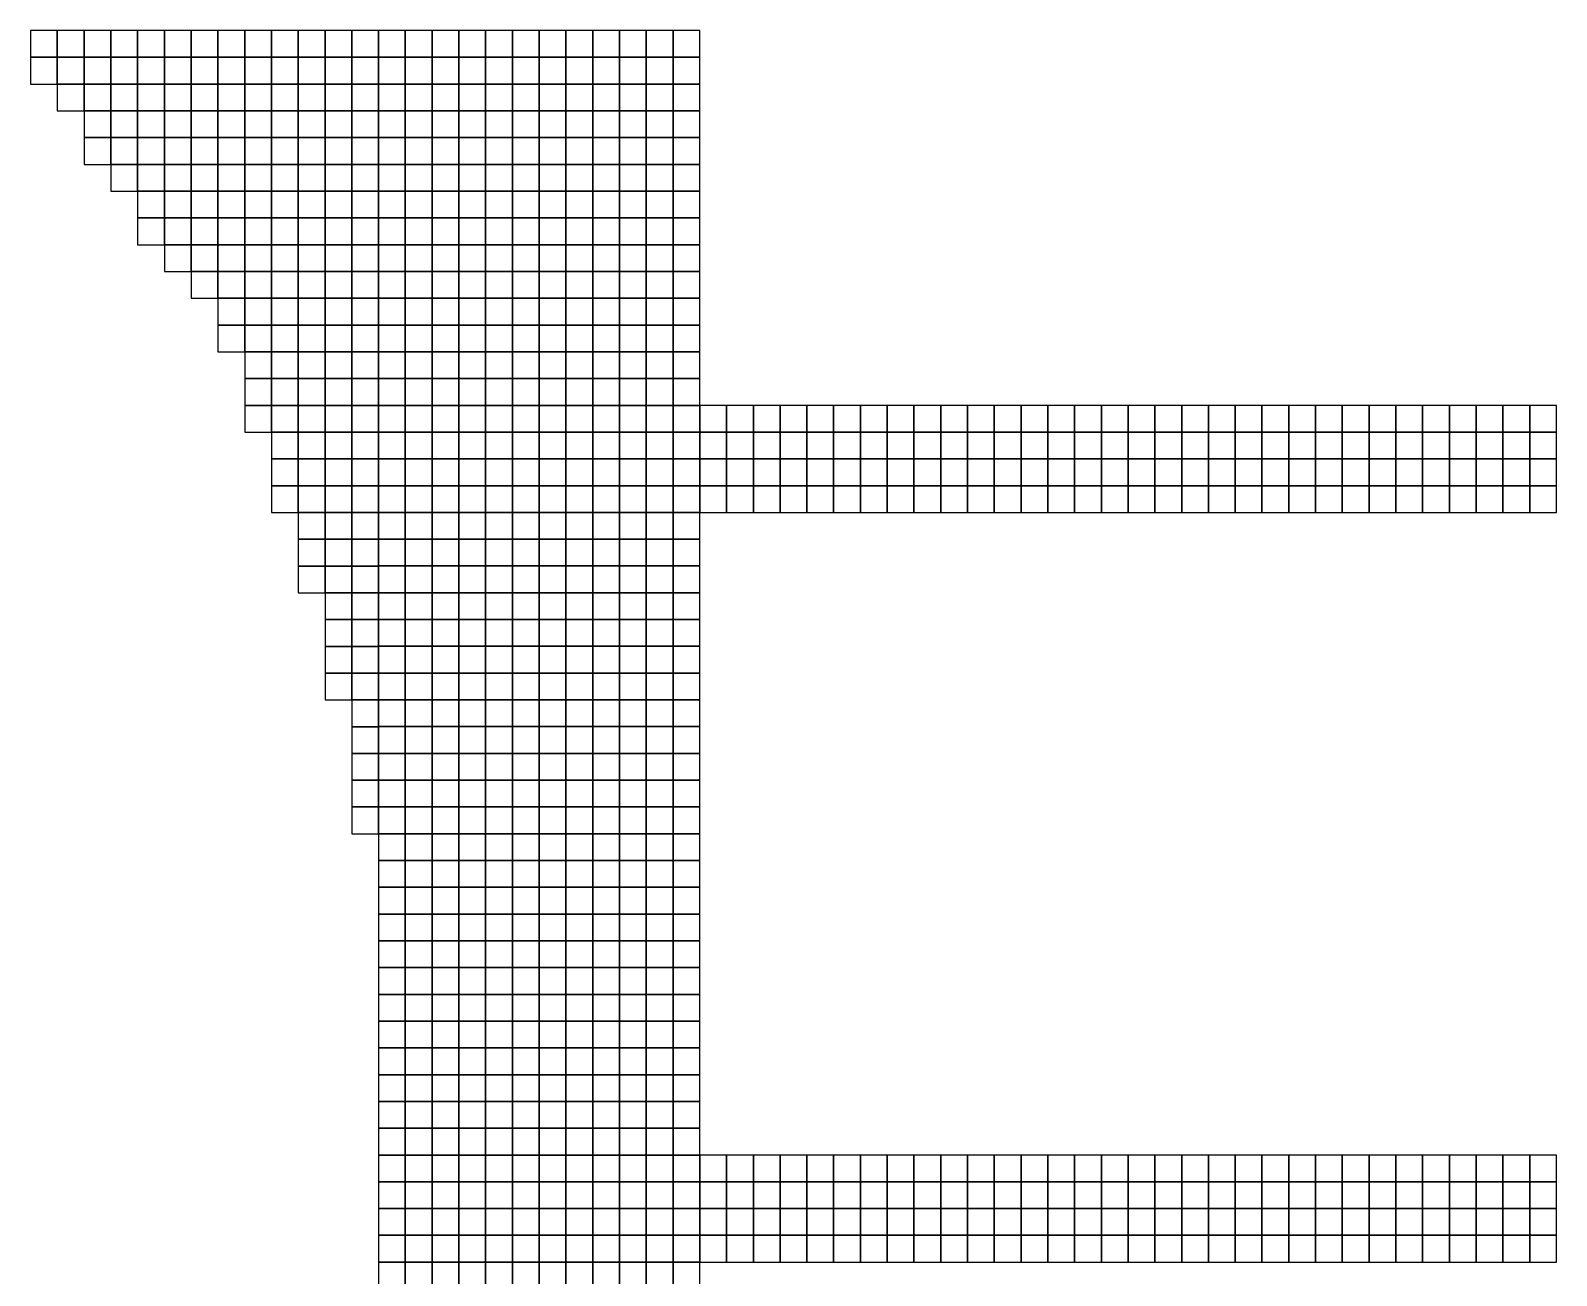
# Model space of a CAD drawing. Header units: millimetres. Extents: x -1003406 to 3312184, y 81337 to 716393.
# Drawn here: x 1316710 to 1345210, y 197963 to 221213 of the extents above; entities that cross this region are included whole.
import ezdxf

# ---------------------------------------------------------------- set-up
doc = ezdxf.new("R2010")
doc.units = ezdxf.units.MM
doc.header["$LTSCALE"] = 10
doc.layers.add('W-FLOAT_BOWL浮筒', color=253, linetype='CONTINUOUS')

# ---------------------------------------------------------------- blocks, each defined once
blk = doc.blocks.new('*U520')
at = {"layer": 'W-FLOAT_BOWL浮筒'}
blk.add_lwpolyline([(-250, -250), (250, -250), (250, 250), (-250, 250)], close=True, dxfattribs=at)
blk = doc.blocks.new('*U516')
at = {"layer": 'W-FLOAT_BOWL浮筒'}
blk.add_lwpolyline([(-250, -250), (250, -250), (250, 250), (-250, 250)], close=True, dxfattribs=at)
blk = doc.blocks.new('*U518')
at = {"layer": 'W-FLOAT_BOWL浮筒'}
blk.add_lwpolyline([(-250, -250), (250, -250), (250, 250), (-250, 250)], close=True, dxfattribs=at)

msp = doc.modelspace()

# ---------------------------------------------------------------- linework, layer by layer
at = {"layer": 'W-FLOAT_BOWL浮筒'}
for points in [[(1316709.7, 220713.2), (1317209.7, 220713.2), (1317209.7, 221213.2), (1316709.7, 221213.2)], [(1317209.7, 220713.2), (1317709.7, 220713.2), (1317709.7, 221213.2), (1317209.7, 221213.2)], [(1317709.7, 220713.2), (1318209.7, 220713.2), (1318209.7, 221213.2), (1317709.7, 221213.2)], [(1318209.7, 220713.2), (1318709.7, 220713.2), (1318709.7, 221213.2), (1318209.7, 221213.2)], [(1318709.7, 220713.2), (1319209.7, 220713.2), (1319209.7, 221213.2), (1318709.7, 221213.2)], [(1319209.7, 220713.2), (1319709.7, 220713.2), (1319709.7, 221213.2), (1319209.7, 221213.2)], [(1319709.7, 220713.2), (1320209.7, 220713.2), (1320209.7, 221213.2), (1319709.7, 221213.2)], [(1320209.7, 220713.2), (1320709.7, 220713.2), (1320709.7, 221213.2), (1320209.7, 221213.2)], [(1320709.7, 220713.2), (1321209.7, 220713.2), (1321209.7, 221213.2), (1320709.7, 221213.2)], [(1321209.7, 220713.2), (1321709.7, 220713.2), (1321709.7, 221213.2), (1321209.7, 221213.2)], [(1321709.7, 220713.2), (1322209.7, 220713.2), (1322209.7, 221213.2), (1321709.7, 221213.2)], [(1322209.7, 220713.2), (1322709.7, 220713.2), (1322709.7, 221213.2), (1322209.7, 221213.2)], [(1322709.7, 220713.2), (1323209.7, 220713.2), (1323209.7, 221213.2), (1322709.7, 221213.2)], [(1316709.7, 220212.9), (1317209.7, 220212.9), (1317209.7, 220712.9), (1316709.7, 220712.9)], [(1317209.7, 220212.9), (1317709.7, 220212.9), (1317709.7, 220712.9), (1317209.7, 220712.9)], [(1317709.7, 220212.9), (1318209.7, 220212.9), (1318209.7, 220712.9), (1317709.7, 220712.9)], [(1318209.7, 220212.9), (1318709.7, 220212.9), (1318709.7, 220712.9), (1318209.7, 220712.9)], [(1318709.7, 220212.9), (1319209.7, 220212.9), (1319209.7, 220712.9), (1318709.7, 220712.9)], [(1319209.7, 220212.9), (1319709.7, 220212.9), (1319709.7, 220712.9), (1319209.7, 220712.9)], [(1319709.7, 220212.9), (1320209.7, 220212.9), (1320209.7, 220712.9), (1319709.7, 220712.9)], [(1320209.7, 220212.9), (1320709.7, 220212.9), (1320709.7, 220712.9), (1320209.7, 220712.9)], [(1320709.7, 220212.9), (1321209.7, 220212.9), (1321209.7, 220712.9), (1320709.7, 220712.9)], [(1321209.7, 220212.9), (1321709.7, 220212.9), (1321709.7, 220712.9), (1321209.7, 220712.9)], [(1321709.7, 220212.9), (1322209.7, 220212.9), (1322209.7, 220712.9), (1321709.7, 220712.9)], [(1322209.7, 220212.9), (1322709.7, 220212.9), (1322709.7, 220712.9), (1322209.7, 220712.9)], [(1322709.7, 220212.9), (1323209.7, 220212.9), (1323209.7, 220712.9), (1322709.7, 220712.9)], [(1317209.7, 219712.9), (1317709.7, 219712.9), (1317709.7, 220212.9), (1317209.7, 220212.9)], [(1317709.7, 219712.9), (1318209.7, 219712.9), (1318209.7, 220212.9), (1317709.7, 220212.9)], [(1318209.7, 219712.9), (1318709.7, 219712.9), (1318709.7, 220212.9), (1318209.7, 220212.9)], [(1318709.7, 219712.9), (1319209.7, 219712.9), (1319209.7, 220212.9), (1318709.7, 220212.9)], [(1319209.7, 219712.9), (1319709.7, 219712.9), (1319709.7, 220212.9), (1319209.7, 220212.9)], [(1319709.7, 219712.9), (1320209.7, 219712.9), (1320209.7, 220212.9), (1319709.7, 220212.9)], [(1320209.7, 219712.9), (1320709.7, 219712.9), (1320709.7, 220212.9), (1320209.7, 220212.9)], [(1320709.7, 219712.9), (1321209.7, 219712.9), (1321209.7, 220212.9), (1320709.7, 220212.9)], [(1321209.7, 219712.9), (1321709.7, 219712.9), (1321709.7, 220212.9), (1321209.7, 220212.9)], [(1321709.7, 219712.9), (1322209.7, 219712.9), (1322209.7, 220212.9), (1321709.7, 220212.9)], [(1322209.7, 219712.9), (1322709.7, 219712.9), (1322709.7, 220212.9), (1322209.7, 220212.9)], [(1322709.7, 219712.9), (1323209.7, 219712.9), (1323209.7, 220212.9), (1322709.7, 220212.9)], [(1317709.7, 219212.9), (1318209.7, 219212.9), (1318209.7, 219712.9), (1317709.7, 219712.9)], [(1318209.7, 219212.9), (1318709.7, 219212.9), (1318709.7, 219712.9), (1318209.7, 219712.9)], [(1318709.7, 219212.9), (1319209.7, 219212.9), (1319209.7, 219712.9), (1318709.7, 219712.9)], [(1319209.7, 219212.9), (1319709.7, 219212.9), (1319709.7, 219712.9), (1319209.7, 219712.9)], [(1319709.7, 219212.9), (1320209.7, 219212.9), (1320209.7, 219712.9), (1319709.7, 219712.9)], [(1320209.7, 219212.9), (1320709.7, 219212.9), (1320709.7, 219712.9), (1320209.7, 219712.9)], [(1320709.7, 219212.9), (1321209.7, 219212.9), (1321209.7, 219712.9), (1320709.7, 219712.9)], [(1321209.7, 219212.9), (1321709.7, 219212.9), (1321709.7, 219712.9), (1321209.7, 219712.9)], [(1321709.7, 219212.9), (1322209.7, 219212.9), (1322209.7, 219712.9), (1321709.7, 219712.9)], [(1322209.7, 219212.9), (1322709.7, 219212.9), (1322709.7, 219712.9), (1322209.7, 219712.9)], [(1322709.7, 219212.9), (1323209.7, 219212.9), (1323209.7, 219712.9), (1322709.7, 219712.9)], [(1317709.7, 218712.9), (1318209.7, 218712.9), (1318209.7, 219212.9), (1317709.7, 219212.9)], [(1318209.7, 218712.9), (1318709.7, 218712.9), (1318709.7, 219212.9), (1318209.7, 219212.9)], [(1318709.7, 218712.9), (1319209.7, 218712.9), (1319209.7, 219212.9), (1318709.7, 219212.9)], [(1319209.7, 218712.9), (1319709.7, 218712.9), (1319709.7, 219212.9), (1319209.7, 219212.9)], [(1319709.7, 218712.9), (1320209.7, 218712.9), (1320209.7, 219212.9), (1319709.7, 219212.9)], [(1320209.7, 218712.9), (1320709.7, 218712.9), (1320709.7, 219212.9), (1320209.7, 219212.9)], [(1320709.7, 218712.9), (1321209.7, 218712.9), (1321209.7, 219212.9), (1320709.7, 219212.9)], [(1321209.7, 218712.9), (1321709.7, 218712.9), (1321709.7, 219212.9), (1321209.7, 219212.9)], [(1321709.7, 218712.9), (1322209.7, 218712.9), (1322209.7, 219212.9), (1321709.7, 219212.9)], [(1322209.7, 218712.9), (1322709.7, 218712.9), (1322709.7, 219212.9), (1322209.7, 219212.9)], [(1322709.7, 218712.9), (1323209.7, 218712.9), (1323209.7, 219212.9), (1322709.7, 219212.9)], [(1318209.7, 218212.5), (1318709.7, 218212.5), (1318709.7, 218712.5), (1318209.7, 218712.5)], [(1318709.7, 218212.5), (1319209.7, 218212.5), (1319209.7, 218712.5), (1318709.7, 218712.5)], [(1319209.7, 218212.5), (1319709.7, 218212.5), (1319709.7, 218712.5), (1319209.7, 218712.5)], [(1319709.7, 218212.5), (1320209.7, 218212.5), (1320209.7, 218712.5), (1319709.7, 218712.5)], [(1320209.7, 218212.5), (1320709.7, 218212.5), (1320709.7, 218712.5), (1320209.7, 218712.5)], [(1320709.7, 218212.5), (1321209.7, 218212.5), (1321209.7, 218712.5), (1320709.7, 218712.5)], [(1321209.7, 218212.5), (1321709.7, 218212.5), (1321709.7, 218712.5), (1321209.7, 218712.5)], [(1321709.7, 218212.5), (1322209.7, 218212.5), (1322209.7, 218712.5), (1321709.7, 218712.5)], [(1322209.7, 218212.5), (1322709.7, 218212.5), (1322709.7, 218712.5), (1322209.7, 218712.5)], [(1322709.7, 218212.5), (1323209.7, 218212.5), (1323209.7, 218712.5), (1322709.7, 218712.5)], [(1318709.7, 217712.2), (1319209.7, 217712.2), (1319209.7, 218212.2), (1318709.7, 218212.2)], [(1319209.7, 217712.2), (1319709.7, 217712.2), (1319709.7, 218212.2), (1319209.7, 218212.2)], [(1319709.7, 217712.2), (1320209.7, 217712.2), (1320209.7, 218212.2), (1319709.7, 218212.2)], [(1320209.7, 217712.2), (1320709.7, 217712.2), (1320709.7, 218212.2), (1320209.7, 218212.2)], [(1320709.7, 217712.2), (1321209.7, 217712.2), (1321209.7, 218212.2), (1320709.7, 218212.2)], [(1321209.7, 217712.2), (1321709.7, 217712.2), (1321709.7, 218212.2), (1321209.7, 218212.2)], [(1321709.7, 217712.2), (1322209.7, 217712.2), (1322209.7, 218212.2), (1321709.7, 218212.2)], [(1322209.7, 217712.2), (1322709.7, 217712.2), (1322709.7, 218212.2), (1322209.7, 218212.2)], [(1322709.7, 217712.2), (1323209.7, 217712.2), (1323209.7, 218212.2), (1322709.7, 218212.2)], [(1318709.7, 217212.9), (1319209.7, 217212.9), (1319209.7, 217712.9), (1318709.7, 217712.9)], [(1319209.7, 217212.9), (1319709.7, 217212.9), (1319709.7, 217712.9), (1319209.7, 217712.9)], [(1319709.7, 217212.9), (1320209.7, 217212.9), (1320209.7, 217712.9), (1319709.7, 217712.9)], [(1320209.7, 217212.9), (1320709.7, 217212.9), (1320709.7, 217712.9), (1320209.7, 217712.9)], [(1320709.7, 217212.9), (1321209.7, 217212.9), (1321209.7, 217712.9), (1320709.7, 217712.9)], [(1321209.7, 217212.9), (1321709.7, 217212.9), (1321709.7, 217712.9), (1321209.7, 217712.9)], [(1321709.7, 217212.9), (1322209.7, 217212.9), (1322209.7, 217712.9), (1321709.7, 217712.9)], [(1322209.7, 217212.9), (1322709.7, 217212.9), (1322709.7, 217712.9), (1322209.7, 217712.9)], [(1322709.7, 217212.9), (1323209.7, 217212.9), (1323209.7, 217712.9), (1322709.7, 217712.9)], [(1319209.7, 216712.5), (1319709.7, 216712.5), (1319709.7, 217212.5), (1319209.7, 217212.5)], [(1319709.7, 216712.5), (1320209.7, 216712.5), (1320209.7, 217212.5), (1319709.7, 217212.5)], [(1320209.7, 216712.5), (1320709.7, 216712.5), (1320709.7, 217212.5), (1320209.7, 217212.5)], [(1320709.7, 216712.5), (1321209.7, 216712.5), (1321209.7, 217212.5), (1320709.7, 217212.5)], [(1321209.7, 216712.5), (1321709.7, 216712.5), (1321709.7, 217212.5), (1321209.7, 217212.5)], [(1321709.7, 216712.5), (1322209.7, 216712.5), (1322209.7, 217212.5), (1321709.7, 217212.5)], [(1322209.7, 216712.5), (1322709.7, 216712.5), (1322709.7, 217212.5), (1322209.7, 217212.5)], [(1322709.7, 216712.5), (1323209.7, 216712.5), (1323209.7, 217212.5), (1322709.7, 217212.5)], [(1319709.7, 216212.9), (1320209.7, 216212.9), (1320209.7, 216712.9), (1319709.7, 216712.9)], [(1320209.7, 216212.9), (1320709.7, 216212.9), (1320709.7, 216712.9), (1320209.7, 216712.9)], [(1320709.7, 216212.9), (1321209.7, 216212.9), (1321209.7, 216712.9), (1320709.7, 216712.9)], [(1321209.7, 216212.9), (1321709.7, 216212.9), (1321709.7, 216712.9), (1321209.7, 216712.9)], [(1321709.7, 216212.9), (1322209.7, 216212.9), (1322209.7, 216712.9), (1321709.7, 216712.9)], [(1322209.7, 216212.9), (1322709.7, 216212.9), (1322709.7, 216712.9), (1322209.7, 216712.9)], [(1322709.7, 216212.9), (1323209.7, 216212.9), (1323209.7, 216712.9), (1322709.7, 216712.9)], [(1320209.7, 215712.9), (1320709.7, 215712.9), (1320709.7, 216212.9), (1320209.7, 216212.9)], [(1320709.7, 215712.9), (1321209.7, 215712.9), (1321209.7, 216212.9), (1320709.7, 216212.9)], [(1321209.7, 215712.9), (1321709.7, 215712.9), (1321709.7, 216212.9), (1321209.7, 216212.9)], [(1321709.7, 215712.9), (1322209.7, 215712.9), (1322209.7, 216212.9), (1321709.7, 216212.9)], [(1322209.7, 215712.9), (1322709.7, 215712.9), (1322709.7, 216212.9), (1322209.7, 216212.9)], [(1322709.7, 215712.9), (1323209.7, 215712.9), (1323209.7, 216212.9), (1322709.7, 216212.9)], [(1320209.7, 215212.9), (1320709.7, 215212.9), (1320709.7, 215712.9), (1320209.7, 215712.9)], [(1320709.7, 215212.9), (1321209.7, 215212.9), (1321209.7, 215712.9), (1320709.7, 215712.9)], [(1321209.7, 215212.9), (1321709.7, 215212.9), (1321709.7, 215712.9), (1321209.7, 215712.9)], [(1321709.7, 215212.9), (1322209.7, 215212.9), (1322209.7, 215712.9), (1321709.7, 215712.9)], [(1322209.7, 215212.9), (1322709.7, 215212.9), (1322709.7, 215712.9), (1322209.7, 215712.9)], [(1322709.7, 215212.9), (1323209.7, 215212.9), (1323209.7, 215712.9), (1322709.7, 215712.9)], [(1320709.7, 214712.5), (1321209.7, 214712.5), (1321209.7, 215212.5), (1320709.7, 215212.5)], [(1321209.7, 214712.5), (1321709.7, 214712.5), (1321709.7, 215212.5), (1321209.7, 215212.5)], [(1321709.7, 214712.5), (1322209.7, 214712.5), (1322209.7, 215212.5), (1321709.7, 215212.5)], [(1322209.7, 214712.5), (1322709.7, 214712.5), (1322709.7, 215212.5), (1322209.7, 215212.5)], [(1322709.7, 214712.5), (1323209.7, 214712.5), (1323209.7, 215212.5), (1322709.7, 215212.5)], [(1320709.7, 214212.9), (1321209.7, 214212.9), (1321209.7, 214712.9), (1320709.7, 214712.9)], [(1321209.7, 214212.9), (1321709.7, 214212.9), (1321709.7, 214712.9), (1321209.7, 214712.9)], [(1321709.7, 214212.9), (1322209.7, 214212.9), (1322209.7, 214712.9), (1321709.7, 214712.9)], [(1322209.7, 214212.9), (1322709.7, 214212.9), (1322709.7, 214712.9), (1322209.7, 214712.9)], [(1322709.7, 214212.9), (1323209.7, 214212.9), (1323209.7, 214712.9), (1322709.7, 214712.9)], [(1320709.7, 213712.9), (1321209.7, 213712.9), (1321209.7, 214212.9), (1320709.7, 214212.9)], [(1321209.7, 213712.9), (1321709.7, 213712.9), (1321709.7, 214212.9), (1321209.7, 214212.9)], [(1321709.7, 213712.9), (1322209.7, 213712.9), (1322209.7, 214212.9), (1321709.7, 214212.9)], [(1322209.7, 213712.9), (1322709.7, 213712.9), (1322709.7, 214212.9), (1322209.7, 214212.9)], [(1322709.7, 213712.9), (1323209.7, 213712.9), (1323209.7, 214212.9), (1322709.7, 214212.9)], [(1321209.7, 213212.5), (1321709.7, 213212.5), (1321709.7, 213712.5), (1321209.7, 213712.5)], [(1321709.7, 213212.5), (1322209.7, 213212.5), (1322209.7, 213712.5), (1321709.7, 213712.5)], [(1322209.7, 213212.5), (1322709.7, 213212.5), (1322709.7, 213712.5), (1322209.7, 213712.5)], [(1322709.7, 213212.5), (1323209.7, 213212.5), (1323209.7, 213712.5), (1322709.7, 213712.5)], [(1321209.7, 212712.9), (1321709.7, 212712.9), (1321709.7, 213212.9), (1321209.7, 213212.9)], [(1321709.7, 212712.9), (1322209.7, 212712.9), (1322209.7, 213212.9), (1321709.7, 213212.9)], [(1322209.7, 212712.9), (1322709.7, 212712.9), (1322709.7, 213212.9), (1322209.7, 213212.9)], [(1322709.7, 212712.9), (1323209.7, 212712.9), (1323209.7, 213212.9), (1322709.7, 213212.9)], [(1321209.7, 212212.9), (1321709.7, 212212.9), (1321709.7, 212712.9), (1321209.7, 212712.9)], [(1321709.7, 212212.9), (1322209.7, 212212.9), (1322209.7, 212712.9), (1321709.7, 212712.9)], [(1322209.7, 212212.9), (1322709.7, 212212.9), (1322709.7, 212712.9), (1322209.7, 212712.9)], [(1322709.7, 212212.9), (1323209.7, 212212.9), (1323209.7, 212712.9), (1322709.7, 212712.9)], [(1321709.7, 211712.9), (1322209.7, 211712.9), (1322209.7, 212212.9), (1321709.7, 212212.9)], [(1322209.7, 211712.9), (1322709.7, 211712.9), (1322709.7, 212212.9), (1322209.7, 212212.9)], [(1322709.7, 211712.9), (1323209.7, 211712.9), (1323209.7, 212212.9), (1322709.7, 212212.9)], [(1321709.7, 211212.9), (1322209.7, 211212.9), (1322209.7, 211712.9), (1321709.7, 211712.9)], [(1322209.7, 211212.9), (1322709.7, 211212.9), (1322709.7, 211712.9), (1322209.7, 211712.9)], [(1322709.7, 211212.9), (1323209.7, 211212.9), (1323209.7, 211712.9), (1322709.7, 211712.9)], [(1321709.7, 210712.9), (1322209.7, 210712.9), (1322209.7, 211212.9), (1321709.7, 211212.9)], [(1322209.7, 210712.9), (1322709.7, 210712.9), (1322709.7, 211212.9), (1322209.7, 211212.9)], [(1322709.7, 210712.9), (1323209.7, 210712.9), (1323209.7, 211212.9), (1322709.7, 211212.9)], [(1322209.7, 210212.9), (1322709.7, 210212.9), (1322709.7, 210712.9), (1322209.7, 210712.9)], [(1322709.7, 210212.9), (1323209.7, 210212.9), (1323209.7, 210712.9), (1322709.7, 210712.9)], [(1322209.7, 209712.5), (1322709.7, 209712.5), (1322709.7, 210212.5), (1322209.7, 210212.5)], [(1322709.7, 209712.5), (1323209.7, 209712.5), (1323209.7, 210212.5), (1322709.7, 210212.5)], [(1322209.7, 209212.2), (1322709.7, 209212.2), (1322709.7, 209712.2), (1322209.7, 209712.2)], [(1322709.7, 209212.2), (1323209.7, 209212.2), (1323209.7, 209712.2), (1322709.7, 209712.2)], [(1322209.7, 208711.9), (1322709.7, 208711.9), (1322709.7, 209211.9), (1322209.7, 209211.9)], [(1322709.7, 208711.9), (1323209.7, 208711.9), (1323209.7, 209211.9), (1322709.7, 209211.9)], [(1322709.7, 208211.5), (1323209.7, 208211.5), (1323209.7, 208711.5), (1322709.7, 208711.5)], [(1322709.7, 207711.2), (1323209.7, 207711.2), (1323209.7, 208211.2), (1322709.7, 208211.2)], [(1322709.7, 207210.8), (1323209.7, 207210.8), (1323209.7, 207710.8), (1322709.7, 207710.8)], [(1322709.7, 206712.9), (1323209.7, 206712.9), (1323209.7, 207212.9), (1322709.7, 207212.9)], [(1322709.7, 206212.9), (1323209.7, 206212.9), (1323209.7, 206712.9), (1322709.7, 206712.9)]]:
    msp.add_lwpolyline(points, close=True, dxfattribs=at)

# ---------------------------------------------------------------- block references
at = {"layer": 'W-FLOAT_BOWL浮筒', "color": 0, "linetype": 'ByBlock', "lineweight": -2, "transparency": 16777216}
for name, p in [('*U518', (1323459.7, 220963.2)), ('*U518', (1323959.7, 220963.2)), ('*U518', (1324459.7, 220963.2)), ('*U518', (1324959.7, 220963.2)), ('*U518', (1325459.7, 220963.2)), ('*U518', (1325959.7, 220963.2)), ('*U518', (1326459.7, 220963.2)), ('*U518', (1326959.7, 220963.2)), ('*U518', (1327459.7, 220963.2)), ('*U518', (1327959.7, 220963.2)), ('*U518', (1328459.7, 220963.2)), ('*U518', (1328959.7, 220963.2)), ('*U518', (1323459.7, 220463.2)), ('*U518', (1323959.7, 220463.2)), ('*U518', (1324459.7, 220463.2)), ('*U518', (1324959.7, 220463.2)), ('*U518', (1325459.7, 220463.2)), ('*U518', (1325959.7, 220463.2)), ('*U518', (1326459.7, 220463.2)), ('*U518', (1326959.7, 220463.2)), ('*U518', (1327459.7, 220463.2)), ('*U518', (1327959.7, 220463.2)), ('*U518', (1328459.7, 220463.2)), ('*U518', (1328959.7, 220463.2)), ('*U518', (1323459.7, 219963.2)), ('*U518', (1323959.7, 219963.2)), ('*U518', (1324459.7, 219963.2)), ('*U518', (1324959.7, 219963.2)), ('*U518', (1325459.7, 219963.2)), ('*U518', (1325959.7, 219963.2)), ('*U518', (1326459.7, 219963.2)), ('*U518', (1326959.7, 219963.2)), ('*U518', (1327459.7, 219963.2)), ('*U518', (1327959.7, 219963.2)), ('*U518', (1328459.7, 219963.2)), ('*U518', (1328959.7, 219963.2)), ('*U518', (1323459.7, 219463.2)), ('*U518', (1323959.7, 219463.2)), ('*U518', (1324459.7, 219463.2)), ('*U518', (1324959.7, 219463.2)), ('*U518', (1325459.7, 219463.2)), ('*U518', (1325959.7, 219463.2)), ('*U518', (1326459.7, 219463.2)), ('*U518', (1326959.7, 219463.2)), ('*U518', (1327459.7, 219463.2)), ('*U518', (1327959.7, 219463.2)), ('*U518', (1328459.7, 219463.2)), ('*U518', (1328959.7, 219463.2)), ('*U518', (1323459.7, 218963.2)), ('*U518', (1323959.7, 218963.2)), ('*U518', (1324459.7, 218963.2)), ('*U518', (1324959.7, 218963.2)), ('*U518', (1325459.7, 218963.2)), ('*U518', (1325959.7, 218963.2)), ('*U518', (1326459.7, 218963.2)), ('*U518', (1326959.7, 218963.2)), ('*U518', (1327459.7, 218963.2)), ('*U518', (1327959.7, 218963.2)), ('*U518', (1328459.7, 218963.2)), ('*U518', (1328959.7, 218963.2)), ('*U518', (1323459.7, 218463.2)), ('*U518', (1323959.7, 218463.2)), ('*U518', (1324459.7, 218463.2)), ('*U518', (1324959.7, 218463.2)), ('*U518', (1325459.7, 218463.2)), ('*U518', (1325959.7, 218463.2)), ('*U518', (1326459.7, 218463.2)), ('*U518', (1326959.7, 218463.2)), ('*U518', (1327459.7, 218463.2)), ('*U518', (1327959.7, 218463.2)), ('*U518', (1328459.7, 218463.2)), ('*U518', (1328959.7, 218463.2)), ('*U518', (1323459.7, 217963.2)), ('*U518', (1323959.7, 217963.2)), ('*U518', (1324459.7, 217963.2)), ('*U518', (1324959.7, 217963.2)), ('*U518', (1325459.7, 217963.2)), ('*U518', (1325959.7, 217963.2)), ('*U518', (1326459.7, 217963.2)), ('*U518', (1326959.7, 217963.2)), ('*U518', (1327459.7, 217963.2)), ('*U518', (1327959.7, 217963.2)), ('*U518', (1328459.7, 217963.2)), ('*U518', (1328959.7, 217963.2)), ('*U518', (1323459.7, 217463.2)), ('*U518', (1323959.7, 217463.2)), ('*U518', (1324459.7, 217463.2)), ('*U518', (1324959.7, 217463.2)), ('*U518', (1325459.7, 217463.2)), ('*U518', (1325959.7, 217463.2)), ('*U518', (1326459.7, 217463.2)), ('*U518', (1326959.7, 217463.2)), ('*U518', (1327459.7, 217463.2)), ('*U518', (1327959.7, 217463.2)), ('*U518', (1328459.7, 217463.2)), ('*U518', (1328959.7, 217463.2)), ('*U518', (1323459.7, 216963.2)), ('*U518', (1323959.7, 216963.2)), ('*U518', (1324459.7, 216963.2)), ('*U518', (1324959.7, 216963.2)), ('*U518', (1325459.7, 216963.2)), ('*U518', (1325959.7, 216963.2)), ('*U518', (1326459.7, 216963.2)), ('*U518', (1326959.7, 216963.2)), ('*U518', (1327459.7, 216963.2)), ('*U518', (1327959.7, 216963.2)), ('*U518', (1328459.7, 216963.2)), ('*U518', (1328959.7, 216963.2)), ('*U518', (1323459.7, 216463.2)), ('*U518', (1323959.7, 216463.2)), ('*U518', (1324459.7, 216463.2)), ('*U518', (1324959.7, 216463.2)), ('*U518', (1325459.7, 216463.2)), ('*U518', (1325959.7, 216463.2)), ('*U518', (1326459.7, 216463.2)), ('*U518', (1326959.7, 216463.2)), ('*U518', (1327459.7, 216463.2)), ('*U518', (1327959.7, 216463.2)), ('*U518', (1328459.7, 216463.2)), ('*U518', (1328959.7, 216463.2)), ('*U518', (1323459.7, 215963.2)), ('*U518', (1323959.7, 215963.2)), ('*U518', (1324459.7, 215963.2)), ('*U518', (1324959.7, 215963.2)), ('*U518', (1325459.7, 215963.2)), ('*U518', (1325959.7, 215963.2)), ('*U518', (1326459.7, 215963.2)), ('*U518', (1326959.7, 215963.2)), ('*U518', (1327459.7, 215963.2)), ('*U518', (1327959.7, 215963.2)), ('*U518', (1328459.7, 215963.2)), ('*U518', (1328959.7, 215963.2)), ('*U518', (1323459.7, 215463.2)), ('*U518', (1323959.7, 215463.2)), ('*U518', (1324459.7, 215463.2)), ('*U518', (1324959.7, 215463.2)), ('*U518', (1325459.7, 215463.2)), ('*U518', (1325959.7, 215463.2)), ('*U518', (1326459.7, 215463.2)), ('*U518', (1326959.7, 215463.2)), ('*U518', (1327459.7, 215463.2)), ('*U518', (1327959.7, 215463.2)), ('*U518', (1328459.7, 215463.2)), ('*U518', (1328959.7, 215463.2)), ('*U518', (1323459.7, 214963.2)), ('*U518', (1323959.7, 214963.2)), ('*U518', (1324459.7, 214963.2)), ('*U518', (1324959.7, 214963.2)), ('*U518', (1325459.7, 214963.2)), ('*U518', (1325959.7, 214963.2)), ('*U518', (1326459.7, 214963.2)), ('*U518', (1326959.7, 214963.2)), ('*U518', (1327459.7, 214963.2)), ('*U518', (1327959.7, 214963.2)), ('*U518', (1328459.7, 214963.2)), ('*U518', (1328959.7, 214963.2)), ('*U518', (1323459.7, 214463.2)), ('*U518', (1323959.7, 214463.2)), ('*U518', (1324459.7, 214463.2)), ('*U518', (1324959.7, 214463.2)), ('*U518', (1325459.7, 214463.2)), ('*U518', (1325959.7, 214463.2)), ('*U518', (1326459.7, 214463.2)), ('*U518', (1326959.7, 214463.2)), ('*U518', (1327459.7, 214463.2)), ('*U518', (1327959.7, 214463.2)), ('*U518', (1328459.7, 214463.2)), ('*U518', (1328959.7, 214463.2)), ('*U518', (1323459.7, 213963.2)), ('*U518', (1323959.7, 213963.2)), ('*U518', (1324459.7, 213963.2)), ('*U518', (1324959.7, 213963.2)), ('*U518', (1325459.7, 213963.2)), ('*U518', (1325959.7, 213963.2)), ('*U518', (1326459.7, 213963.2)), ('*U518', (1326959.7, 213963.2)), ('*U518', (1327459.7, 213963.2)), ('*U518', (1327959.7, 213963.2)), ('*U518', (1328459.7, 213963.2)), ('*U518', (1328959.7, 213963.2)), ('*U516', (1329459.7, 213963.2)), ('*U516', (1329959.7, 213963.2)), ('*U516', (1330459.7, 213963.2)), ('*U516', (1330959.7, 213963.2)), ('*U516', (1331459.7, 213963.2)), ('*U516', (1331959.7, 213963.2)), ('*U516', (1332459.7, 213963.2)), ('*U516', (1332959.7, 213963.2)), ('*U516', (1333459.7, 213963.2)), ('*U516', (1333959.7, 213963.2)), ('*U516', (1334459.7, 213963.2)), ('*U516', (1334959.7, 213963.2)), ('*U516', (1335459.7, 213963.2)), ('*U516', (1335959.7, 213963.2)), ('*U516', (1336459.7, 213963.2)), ('*U516', (1336959.7, 213963.2)), ('*U516', (1337459.7, 213963.2)), ('*U516', (1337959.7, 213963.2)), ('*U516', (1338459.7, 213963.2)), ('*U516', (1338959.7, 213963.2)), ('*U516', (1339459.7, 213963.2)), ('*U516', (1339959.7, 213963.2)), ('*U516', (1340459.7, 213963.2)), ('*U516', (1340959.7, 213963.2)), ('*U516', (1341459.7, 213963.2)), ('*U516', (1341959.7, 213963.2)), ('*U516', (1342459.7, 213963.2)), ('*U516', (1342959.7, 213963.2)), ('*U516', (1343459.7, 213963.2)), ('*U516', (1343959.7, 213963.2)), ('*U516', (1344459.7, 213963.2)), ('*U516', (1344959.7, 213963.2)), ('*U518', (1323459.7, 213463.2)), ('*U518', (1323959.7, 213463.2)), ('*U518', (1324459.7, 213463.2)), ('*U518', (1324959.7, 213463.2)), ('*U518', (1325459.7, 213463.2)), ('*U518', (1325959.7, 213463.2)), ('*U518', (1326459.7, 213463.2)), ('*U518', (1326959.7, 213463.2)), ('*U518', (1327459.7, 213463.2)), ('*U518', (1327959.7, 213463.2)), ('*U518', (1328459.7, 213463.2)), ('*U518', (1328959.7, 213463.2)), ('*U516', (1329459.7, 213463.2)), ('*U516', (1329959.7, 213463.2)), ('*U516', (1330459.7, 213463.2)), ('*U516', (1330959.7, 213463.2)), ('*U516', (1331459.7, 213463.2)), ('*U516', (1331959.7, 213463.2)), ('*U516', (1332459.7, 213463.2)), ('*U516', (1332959.7, 213463.2)), ('*U516', (1333459.7, 213463.2)), ('*U516', (1333959.7, 213463.2)), ('*U516', (1334459.7, 213463.2)), ('*U516', (1334959.7, 213463.2)), ('*U516', (1335459.7, 213463.2)), ('*U516', (1335959.7, 213463.2)), ('*U516', (1336459.7, 213463.2)), ('*U516', (1336959.7, 213463.2)), ('*U516', (1337459.7, 213463.2)), ('*U516', (1337959.7, 213463.2)), ('*U516', (1338459.7, 213463.2)), ('*U516', (1338959.7, 213463.2)), ('*U516', (1339459.7, 213463.2)), ('*U516', (1339959.7, 213463.2)), ('*U516', (1340459.7, 213463.2)), ('*U516', (1340959.7, 213463.2)), ('*U516', (1341459.7, 213463.2)), ('*U516', (1341959.7, 213463.2)), ('*U516', (1342459.7, 213463.2)), ('*U516', (1342959.7, 213463.2)), ('*U516', (1343459.7, 213463.2)), ('*U516', (1343959.7, 213463.2)), ('*U516', (1344459.7, 213463.2)), ('*U516', (1344959.7, 213463.2)), ('*U518', (1323459.7, 212963.2)), ('*U518', (1323959.7, 212963.2)), ('*U518', (1324459.7, 212963.2)), ('*U518', (1324959.7, 212963.2)), ('*U518', (1325459.7, 212963.2)), ('*U518', (1325959.7, 212963.2)), ('*U518', (1326459.7, 212963.2)), ('*U518', (1326959.7, 212963.2)), ('*U518', (1327459.7, 212963.2)), ('*U518', (1327959.7, 212963.2)), ('*U518', (1328459.7, 212963.2)), ('*U518', (1328959.7, 212963.2)), ('*U516', (1329459.7, 212963.2)), ('*U516', (1329959.7, 212963.2)), ('*U516', (1330459.7, 212963.2)), ('*U516', (1330959.7, 212963.2)), ('*U516', (1331459.7, 212963.2)), ('*U516', (1331959.7, 212963.2)), ('*U516', (1332459.7, 212963.2)), ('*U516', (1332959.7, 212963.2)), ('*U516', (1333459.7, 212963.2)), ('*U516', (1333959.7, 212963.2)), ('*U516', (1334459.7, 212963.2)), ('*U516', (1334959.7, 212963.2)), ('*U516', (1335459.7, 212963.2)), ('*U516', (1335959.7, 212963.2)), ('*U516', (1336459.7, 212963.2)), ('*U516', (1336959.7, 212963.2)), ('*U516', (1337459.7, 212963.2)), ('*U516', (1337959.7, 212963.2)), ('*U516', (1338459.7, 212963.2)), ('*U516', (1338959.7, 212963.2)), ('*U516', (1339459.7, 212963.2)), ('*U516', (1339959.7, 212963.2)), ('*U516', (1340459.7, 212963.2)), ('*U516', (1340959.7, 212963.2)), ('*U516', (1341459.7, 212963.2)), ('*U516', (1341959.7, 212963.2)), ('*U516', (1342459.7, 212963.2)), ('*U516', (1342959.7, 212963.2)), ('*U516', (1343459.7, 212963.2)), ('*U516', (1343959.7, 212963.2)), ('*U516', (1344459.7, 212963.2)), ('*U516', (1344959.7, 212963.2)), ('*U518', (1323459.7, 212463.2)), ('*U518', (1323959.7, 212463.2)), ('*U518', (1324459.7, 212463.2)), ('*U518', (1324959.7, 212463.2)), ('*U518', (1325459.7, 212463.2)), ('*U518', (1325959.7, 212463.2)), ('*U518', (1326459.7, 212463.2)), ('*U518', (1326959.7, 212463.2)), ('*U518', (1327459.7, 212463.2)), ('*U518', (1327959.7, 212463.2)), ('*U518', (1328459.7, 212463.2)), ('*U518', (1328959.7, 212463.2)), ('*U516', (1329459.7, 212463.2)), ('*U516', (1329959.7, 212463.2)), ('*U516', (1330459.7, 212463.2)), ('*U516', (1330959.7, 212463.2)), ('*U516', (1331459.7, 212463.2)), ('*U516', (1331959.7, 212463.2)), ('*U516', (1332459.7, 212463.2)), ('*U516', (1332959.7, 212463.2)), ('*U516', (1333459.7, 212463.2)), ('*U516', (1333959.7, 212463.2)), ('*U516', (1334459.7, 212463.2)), ('*U516', (1334959.7, 212463.2)), ('*U516', (1335459.7, 212463.2)), ('*U516', (1335959.7, 212463.2)), ('*U516', (1336459.7, 212463.2)), ('*U516', (1336959.7, 212463.2)), ('*U516', (1337459.7, 212463.2)), ('*U516', (1337959.7, 212463.2)), ('*U516', (1338459.7, 212463.2)), ('*U516', (1338959.7, 212463.2)), ('*U516', (1339459.7, 212463.2)), ('*U516', (1339959.7, 212463.2)), ('*U516', (1340459.7, 212463.2)), ('*U516', (1340959.7, 212463.2)), ('*U516', (1341459.7, 212463.2)), ('*U516', (1341959.7, 212463.2)), ('*U516', (1342459.7, 212463.2)), ('*U516', (1342959.7, 212463.2)), ('*U516', (1343459.7, 212463.2)), ('*U516', (1343959.7, 212463.2)), ('*U516', (1344459.7, 212463.2)), ('*U516', (1344959.7, 212463.2)), ('*U518', (1323459.7, 211963.2)), ('*U518', (1323959.7, 211963.2)), ('*U518', (1324459.7, 211963.2)), ('*U518', (1324959.7, 211963.2)), ('*U518', (1325459.7, 211963.2)), ('*U518', (1325959.7, 211963.2)), ('*U518', (1326459.7, 211963.2)), ('*U518', (1326959.7, 211963.2)), ('*U518', (1327459.7, 211963.2)), ('*U518', (1327959.7, 211963.2)), ('*U518', (1328459.7, 211963.2)), ('*U518', (1328959.7, 211963.2)), ('*U518', (1323459.7, 211463.2)), ('*U518', (1323959.7, 211463.2)), ('*U518', (1324459.7, 211463.2)), ('*U518', (1324959.7, 211463.2)), ('*U518', (1325459.7, 211463.2)), ('*U518', (1325959.7, 211463.2)), ('*U518', (1326459.7, 211463.2)), ('*U518', (1326959.7, 211463.2)), ('*U518', (1327459.7, 211463.2)), ('*U518', (1327959.7, 211463.2)), ('*U518', (1328459.7, 211463.2)), ('*U518', (1328959.7, 211463.2)), ('*U518', (1323459.7, 210963.2)), ('*U518', (1323959.7, 210963.2)), ('*U518', (1324459.7, 210963.2)), ('*U518', (1324959.7, 210963.2)), ('*U518', (1325459.7, 210963.2)), ('*U518', (1325959.7, 210963.2)), ('*U518', (1326459.7, 210963.2)), ('*U518', (1326959.7, 210963.2)), ('*U518', (1327459.7, 210963.2)), ('*U518', (1327959.7, 210963.2)), ('*U518', (1328459.7, 210963.2)), ('*U518', (1328959.7, 210963.2)), ('*U518', (1323459.7, 210463.2)), ('*U518', (1323959.7, 210463.2)), ('*U518', (1324459.7, 210463.2)), ('*U518', (1324959.7, 210463.2)), ('*U518', (1325459.7, 210463.2)), ('*U518', (1325959.7, 210463.2)), ('*U518', (1326459.7, 210463.2)), ('*U518', (1326959.7, 210463.2)), ('*U518', (1327459.7, 210463.2)), ('*U518', (1327959.7, 210463.2)), ('*U518', (1328459.7, 210463.2)), ('*U518', (1328959.7, 210463.2)), ('*U518', (1323459.7, 209963.2)), ('*U518', (1323959.7, 209963.2)), ('*U518', (1324459.7, 209963.2)), ('*U518', (1324959.7, 209963.2)), ('*U518', (1325459.7, 209963.2)), ('*U518', (1325959.7, 209963.2)), ('*U518', (1326459.7, 209963.2)), ('*U518', (1326959.7, 209963.2)), ('*U518', (1327459.7, 209963.2)), ('*U518', (1327959.7, 209963.2)), ('*U518', (1328459.7, 209963.2)), ('*U518', (1328959.7, 209963.2)), ('*U518', (1323459.7, 209463.2)), ('*U518', (1323959.7, 209463.2)), ('*U518', (1324459.7, 209463.2)), ('*U518', (1324959.7, 209463.2)), ('*U518', (1325459.7, 209463.2)), ('*U518', (1325959.7, 209463.2)), ('*U518', (1326459.7, 209463.2)), ('*U518', (1326959.7, 209463.2)), ('*U518', (1327459.7, 209463.2)), ('*U518', (1327959.7, 209463.2)), ('*U518', (1328459.7, 209463.2)), ('*U518', (1328959.7, 209463.2)), ('*U518', (1323459.7, 208963.2)), ('*U518', (1323959.7, 208963.2)), ('*U518', (1324459.7, 208963.2)), ('*U518', (1324959.7, 208963.2)), ('*U518', (1325459.7, 208963.2)), ('*U518', (1325959.7, 208963.2)), ('*U518', (1326459.7, 208963.2)), ('*U518', (1326959.7, 208963.2)), ('*U518', (1327459.7, 208963.2)), ('*U518', (1327959.7, 208963.2)), ('*U518', (1328459.7, 208963.2)), ('*U518', (1328959.7, 208963.2)), ('*U518', (1323459.7, 208463.2)), ('*U518', (1323959.7, 208463.2)), ('*U518', (1324459.7, 208463.2)), ('*U518', (1324959.7, 208463.2)), ('*U518', (1325459.7, 208463.2)), ('*U518', (1325959.7, 208463.2)), ('*U518', (1326459.7, 208463.2)), ('*U518', (1326959.7, 208463.2)), ('*U518', (1327459.7, 208463.2)), ('*U518', (1327959.7, 208463.2)), ('*U518', (1328459.7, 208463.2)), ('*U518', (1328959.7, 208463.2)), ('*U518', (1323459.7, 207963.2)), ('*U518', (1323959.7, 207963.2)), ('*U518', (1324459.7, 207963.2)), ('*U518', (1324959.7, 207963.2)), ('*U518', (1325459.7, 207963.2)), ('*U518', (1325959.7, 207963.2)), ('*U518', (1326459.7, 207963.2)), ('*U518', (1326959.7, 207963.2)), ('*U518', (1327459.7, 207963.2)), ('*U518', (1327959.7, 207963.2)), ('*U518', (1328459.7, 207963.2)), ('*U518', (1328959.7, 207963.2)), ('*U518', (1323459.7, 207463.2)), ('*U518', (1323959.7, 207463.2)), ('*U518', (1324459.7, 207463.2)), ('*U518', (1324959.7, 207463.2)), ('*U518', (1325459.7, 207463.2)), ('*U518', (1325959.7, 207463.2)), ('*U518', (1326459.7, 207463.2)), ('*U518', (1326959.7, 207463.2)), ('*U518', (1327459.7, 207463.2)), ('*U518', (1327959.7, 207463.2)), ('*U518', (1328459.7, 207463.2)), ('*U518', (1328959.7, 207463.2)), ('*U518', (1323459.7, 206963.2)), ('*U518', (1323959.7, 206963.2)), ('*U518', (1324459.7, 206963.2)), ('*U518', (1324959.7, 206963.2)), ('*U518', (1325459.7, 206963.2)), ('*U518', (1325959.7, 206963.2)), ('*U518', (1326459.7, 206963.2)), ('*U518', (1326959.7, 206963.2)), ('*U518', (1327459.7, 206963.2)), ('*U518', (1327959.7, 206963.2)), ('*U518', (1328459.7, 206963.2)), ('*U518', (1328959.7, 206963.2)), ('*U518', (1323459.7, 206463.2)), ('*U518', (1323959.7, 206463.2)), ('*U518', (1324459.7, 206463.2)), ('*U518', (1324959.7, 206463.2)), ('*U518', (1325459.7, 206463.2)), ('*U518', (1325959.7, 206463.2)), ('*U518', (1326459.7, 206463.2)), ('*U518', (1326959.7, 206463.2)), ('*U518', (1327459.7, 206463.2)), ('*U518', (1327959.7, 206463.2)), ('*U518', (1328459.7, 206463.2)), ('*U518', (1328959.7, 206463.2)), ('*U518', (1323459.7, 205963.2)), ('*U518', (1323959.7, 205963.2)), ('*U518', (1324459.7, 205963.2)), ('*U518', (1324959.7, 205963.2)), ('*U518', (1325459.7, 205963.2)), ('*U518', (1325959.7, 205963.2)), ('*U518', (1326459.7, 205963.2)), ('*U518', (1326959.7, 205963.2)), ('*U518', (1327459.7, 205963.2)), ('*U518', (1327959.7, 205963.2)), ('*U518', (1328459.7, 205963.2)), ('*U518', (1328959.7, 205963.2)), ('*U518', (1323459.7, 205463.2)), ('*U518', (1323959.7, 205463.2)), ('*U518', (1324459.7, 205463.2)), ('*U518', (1324959.7, 205463.2)), ('*U518', (1325459.7, 205463.2)), ('*U518', (1325959.7, 205463.2)), ('*U518', (1326459.7, 205463.2)), ('*U518', (1326959.7, 205463.2)), ('*U518', (1327459.7, 205463.2)), ('*U518', (1327959.7, 205463.2)), ('*U518', (1328459.7, 205463.2)), ('*U518', (1328959.7, 205463.2)), ('*U518', (1323459.7, 204963.2)), ('*U518', (1323959.7, 204963.2)), ('*U518', (1324459.7, 204963.2)), ('*U518', (1324959.7, 204963.2)), ('*U518', (1325459.7, 204963.2)), ('*U518', (1325959.7, 204963.2)), ('*U518', (1326459.7, 204963.2)), ('*U518', (1326959.7, 204963.2)), ('*U518', (1327459.7, 204963.2)), ('*U518', (1327959.7, 204963.2)), ('*U518', (1328459.7, 204963.2)), ('*U518', (1328959.7, 204963.2)), ('*U518', (1323459.7, 204463.2)), ('*U518', (1323959.7, 204463.2)), ('*U518', (1324459.7, 204463.2)), ('*U518', (1324959.7, 204463.2)), ('*U518', (1325459.7, 204463.2)), ('*U518', (1325959.7, 204463.2)), ('*U518', (1326459.7, 204463.2)), ('*U518', (1326959.7, 204463.2)), ('*U518', (1327459.7, 204463.2)), ('*U518', (1327959.7, 204463.2)), ('*U518', (1328459.7, 204463.2)), ('*U518', (1328959.7, 204463.2)), ('*U518', (1323459.7, 203963.2)), ('*U518', (1323959.7, 203963.2)), ('*U518', (1324459.7, 203963.2)), ('*U518', (1324959.7, 203963.2)), ('*U518', (1325459.7, 203963.2)), ('*U518', (1325959.7, 203963.2)), ('*U518', (1326459.7, 203963.2)), ('*U518', (1326959.7, 203963.2)), ('*U518', (1327459.7, 203963.2)), ('*U518', (1327959.7, 203963.2)), ('*U518', (1328459.7, 203963.2)), ('*U518', (1328959.7, 203963.2)), ('*U518', (1323459.7, 203463.2)), ('*U518', (1323959.7, 203463.2)), ('*U518', (1324459.7, 203463.2)), ('*U518', (1324959.7, 203463.2)), ('*U518', (1325459.7, 203463.2)), ('*U518', (1325959.7, 203463.2)), ('*U518', (1326459.7, 203463.2)), ('*U518', (1326959.7, 203463.2)), ('*U518', (1327459.7, 203463.2)), ('*U518', (1327959.7, 203463.2)), ('*U518', (1328459.7, 203463.2)), ('*U518', (1328959.7, 203463.2)), ('*U518', (1323459.7, 202963.2)), ('*U518', (1323959.7, 202963.2)), ('*U518', (1324459.7, 202963.2)), ('*U518', (1324959.7, 202963.2)), ('*U518', (1325459.7, 202963.2)), ('*U518', (1325959.7, 202963.2)), ('*U518', (1326459.7, 202963.2)), ('*U518', (1326959.7, 202963.2)), ('*U518', (1327459.7, 202963.2)), ('*U518', (1327959.7, 202963.2)), ('*U518', (1328459.7, 202963.2)), ('*U518', (1328959.7, 202963.2)), ('*U518', (1323459.7, 202463.2)), ('*U518', (1323959.7, 202463.2)), ('*U518', (1324459.7, 202463.2)), ('*U518', (1324959.7, 202463.2)), ('*U518', (1325459.7, 202463.2)), ('*U518', (1325959.7, 202463.2)), ('*U518', (1326459.7, 202463.2)), ('*U518', (1326959.7, 202463.2)), ('*U518', (1327459.7, 202463.2)), ('*U518', (1327959.7, 202463.2)), ('*U518', (1328459.7, 202463.2)), ('*U518', (1328959.7, 202463.2)), ('*U518', (1323459.7, 201963.2)), ('*U518', (1323959.7, 201963.2)), ('*U518', (1324459.7, 201963.2)), ('*U518', (1324959.7, 201963.2)), ('*U518', (1325459.7, 201963.2)), ('*U518', (1325959.7, 201963.2)), ('*U518', (1326459.7, 201963.2)), ('*U518', (1326959.7, 201963.2)), ('*U518', (1327459.7, 201963.2)), ('*U518', (1327959.7, 201963.2)), ('*U518', (1328459.7, 201963.2)), ('*U518', (1328959.7, 201963.2)), ('*U518', (1323459.7, 201463.2)), ('*U518', (1323959.7, 201463.2)), ('*U518', (1324459.7, 201463.2)), ('*U518', (1324959.7, 201463.2)), ('*U518', (1325459.7, 201463.2)), ('*U518', (1325959.7, 201463.2)), ('*U518', (1326459.7, 201463.2)), ('*U518', (1326959.7, 201463.2)), ('*U518', (1327459.7, 201463.2)), ('*U518', (1327959.7, 201463.2)), ('*U518', (1328459.7, 201463.2)), ('*U518', (1328959.7, 201463.2)), ('*U518', (1323459.7, 200963.2)), ('*U518', (1323959.7, 200963.2)), ('*U518', (1324459.7, 200963.2)), ('*U518', (1324959.7, 200963.2)), ('*U518', (1325459.7, 200963.2)), ('*U518', (1325959.7, 200963.2)), ('*U518', (1326459.7, 200963.2)), ('*U518', (1326959.7, 200963.2)), ('*U518', (1327459.7, 200963.2)), ('*U518', (1327959.7, 200963.2)), ('*U518', (1328459.7, 200963.2)), ('*U518', (1328959.7, 200963.2)), ('*U518', (1323459.7, 200463.2)), ('*U518', (1323959.7, 200463.2)), ('*U518', (1324459.7, 200463.2)), ('*U518', (1324959.7, 200463.2)), ('*U518', (1325459.7, 200463.2)), ('*U518', (1325959.7, 200463.2)), ('*U518', (1326459.7, 200463.2)), ('*U518', (1326959.7, 200463.2)), ('*U518', (1327459.7, 200463.2)), ('*U518', (1327959.7, 200463.2)), ('*U518', (1328459.7, 200463.2)), ('*U518', (1328959.7, 200463.2)), ('*U518', (1323459.7, 199963.2)), ('*U518', (1323959.7, 199963.2)), ('*U518', (1324459.7, 199963.2)), ('*U518', (1324959.7, 199963.2)), ('*U518', (1325459.7, 199963.2)), ('*U518', (1325959.7, 199963.2)), ('*U518', (1326459.7, 199963.2)), ('*U518', (1326959.7, 199963.2)), ('*U518', (1327459.7, 199963.2)), ('*U518', (1327959.7, 199963.2)), ('*U518', (1328459.7, 199963.2)), ('*U518', (1328959.7, 199963.2)), ('*U520', (1329459.7, 199963.2)), ('*U520', (1329959.7, 199963.2)), ('*U520', (1330459.7, 199963.2)), ('*U520', (1330959.7, 199963.2)), ('*U520', (1331459.7, 199963.2)), ('*U520', (1331959.7, 199963.2)), ('*U520', (1332459.7, 199963.2)), ('*U520', (1332959.7, 199963.2)), ('*U520', (1333459.7, 199963.2)), ('*U520', (1333959.7, 199963.2)), ('*U520', (1334459.7, 199963.2)), ('*U520', (1334959.7, 199963.2)), ('*U520', (1335459.7, 199963.2)), ('*U520', (1335959.7, 199963.2)), ('*U520', (1336459.7, 199963.2)), ('*U520', (1336959.7, 199963.2)), ('*U520', (1337459.7, 199963.2)), ('*U520', (1337959.7, 199963.2)), ('*U520', (1338459.7, 199963.2)), ('*U520', (1338959.7, 199963.2)), ('*U520', (1339459.7, 199963.2)), ('*U520', (1339959.7, 199963.2)), ('*U520', (1340459.7, 199963.2)), ('*U520', (1340959.7, 199963.2)), ('*U520', (1341459.7, 199963.2)), ('*U520', (1341959.7, 199963.2)), ('*U520', (1342459.7, 199963.2)), ('*U520', (1342959.7, 199963.2)), ('*U520', (1343459.7, 199963.2)), ('*U520', (1343959.7, 199963.2)), ('*U520', (1344459.7, 199963.2)), ('*U520', (1344959.7, 199963.2)), ('*U518', (1323459.7, 199463.2)), ('*U518', (1323959.7, 199463.2)), ('*U518', (1324459.7, 199463.2)), ('*U518', (1324959.7, 199463.2)), ('*U518', (1325459.7, 199463.2)), ('*U518', (1325959.7, 199463.2)), ('*U518', (1326459.7, 199463.2)), ('*U518', (1326959.7, 199463.2)), ('*U518', (1327459.7, 199463.2)), ('*U518', (1327959.7, 199463.2)), ('*U518', (1328459.7, 199463.2)), ('*U518', (1328959.7, 199463.2)), ('*U520', (1329459.7, 199463.2)), ('*U520', (1329959.7, 199463.2)), ('*U520', (1330459.7, 199463.2)), ('*U520', (1330959.7, 199463.2)), ('*U520', (1331459.7, 199463.2)), ('*U520', (1331959.7, 199463.2)), ('*U520', (1332459.7, 199463.2)), ('*U520', (1332959.7, 199463.2)), ('*U520', (1333459.7, 199463.2)), ('*U520', (1333959.7, 199463.2)), ('*U520', (1334459.7, 199463.2)), ('*U520', (1334959.7, 199463.2)), ('*U520', (1335459.7, 199463.2)), ('*U520', (1335959.7, 199463.2)), ('*U520', (1336459.7, 199463.2)), ('*U520', (1336959.7, 199463.2)), ('*U520', (1337459.7, 199463.2)), ('*U520', (1337959.7, 199463.2)), ('*U520', (1338459.7, 199463.2)), ('*U520', (1338959.7, 199463.2)), ('*U520', (1339459.7, 199463.2)), ('*U520', (1339959.7, 199463.2)), ('*U520', (1340459.7, 199463.2)), ('*U520', (1340959.7, 199463.2)), ('*U520', (1341459.7, 199463.2)), ('*U520', (1341959.7, 199463.2)), ('*U520', (1342459.7, 199463.2)), ('*U520', (1342959.7, 199463.2)), ('*U520', (1343459.7, 199463.2)), ('*U520', (1343959.7, 199463.2)), ('*U520', (1344459.7, 199463.2)), ('*U520', (1344959.7, 199463.2)), ('*U518', (1323459.7, 198963.2)), ('*U518', (1323959.7, 198963.2)), ('*U518', (1324459.7, 198963.2)), ('*U518', (1324959.7, 198963.2)), ('*U518', (1325459.7, 198963.2)), ('*U518', (1325959.7, 198963.2)), ('*U518', (1326459.7, 198963.2)), ('*U518', (1326959.7, 198963.2)), ('*U518', (1327459.7, 198963.2)), ('*U518', (1327959.7, 198963.2)), ('*U518', (1328459.7, 198963.2)), ('*U518', (1328959.7, 198963.2)), ('*U520', (1329459.7, 198963.2)), ('*U520', (1329959.7, 198963.2)), ('*U520', (1330459.7, 198963.2)), ('*U520', (1330959.7, 198963.2)), ('*U520', (1331459.7, 198963.2)), ('*U520', (1331959.7, 198963.2)), ('*U520', (1332459.7, 198963.2)), ('*U520', (1332959.7, 198963.2)), ('*U520', (1333459.7, 198963.2)), ('*U520', (1333959.7, 198963.2)), ('*U520', (1334459.7, 198963.2)), ('*U520', (1334959.7, 198963.2)), ('*U520', (1335459.7, 198963.2)), ('*U520', (1335959.7, 198963.2)), ('*U520', (1336459.7, 198963.2)), ('*U520', (1336959.7, 198963.2)), ('*U520', (1337459.7, 198963.2)), ('*U520', (1337959.7, 198963.2)), ('*U520', (1338459.7, 198963.2)), ('*U520', (1338959.7, 198963.2)), ('*U520', (1339459.7, 198963.2)), ('*U520', (1339959.7, 198963.2)), ('*U520', (1340459.7, 198963.2)), ('*U520', (1340959.7, 198963.2)), ('*U520', (1341459.7, 198963.2)), ('*U520', (1341959.7, 198963.2)), ('*U520', (1342459.7, 198963.2)), ('*U520', (1342959.7, 198963.2)), ('*U520', (1343459.7, 198963.2)), ('*U520', (1343959.7, 198963.2)), ('*U520', (1344459.7, 198963.2)), ('*U520', (1344959.7, 198963.2)), ('*U518', (1323459.7, 198463.2)), ('*U518', (1323959.7, 198463.2)), ('*U518', (1324459.7, 198463.2)), ('*U518', (1324959.7, 198463.2)), ('*U518', (1325459.7, 198463.2)), ('*U518', (1325959.7, 198463.2)), ('*U518', (1326459.7, 198463.2)), ('*U518', (1326959.7, 198463.2)), ('*U518', (1327459.7, 198463.2)), ('*U518', (1327959.7, 198463.2)), ('*U518', (1328459.7, 198463.2)), ('*U518', (1328959.7, 198463.2)), ('*U520', (1329459.7, 198463.2)), ('*U520', (1329959.7, 198463.2)), ('*U520', (1330459.7, 198463.2)), ('*U520', (1330959.7, 198463.2)), ('*U520', (1331459.7, 198463.2)), ('*U520', (1331959.7, 198463.2)), ('*U520', (1332459.7, 198463.2)), ('*U520', (1332959.7, 198463.2)), ('*U520', (1333459.7, 198463.2)), ('*U520', (1333959.7, 198463.2)), ('*U520', (1334459.7, 198463.2)), ('*U520', (1334959.7, 198463.2)), ('*U520', (1335459.7, 198463.2)), ('*U520', (1335959.7, 198463.2)), ('*U520', (1336459.7, 198463.2)), ('*U520', (1336959.7, 198463.2)), ('*U520', (1337459.7, 198463.2)), ('*U520', (1337959.7, 198463.2)), ('*U520', (1338459.7, 198463.2)), ('*U520', (1338959.7, 198463.2)), ('*U520', (1339459.7, 198463.2)), ('*U520', (1339959.7, 198463.2)), ('*U520', (1340459.7, 198463.2)), ('*U520', (1340959.7, 198463.2)), ('*U520', (1341459.7, 198463.2)), ('*U520', (1341959.7, 198463.2)), ('*U520', (1342459.7, 198463.2)), ('*U520', (1342959.7, 198463.2)), ('*U520', (1343459.7, 198463.2)), ('*U520', (1343959.7, 198463.2)), ('*U520', (1344459.7, 198463.2)), ('*U520', (1344959.7, 198463.2)), ('*U518', (1323459.7, 197963.2)), ('*U518', (1323959.7, 197963.2)), ('*U518', (1324459.7, 197963.2)), ('*U518', (1324959.7, 197963.2)), ('*U518', (1325459.7, 197963.2)), ('*U518', (1325959.7, 197963.2)), ('*U518', (1326459.7, 197963.2)), ('*U518', (1326959.7, 197963.2)), ('*U518', (1327459.7, 197963.2)), ('*U518', (1327959.7, 197963.2)), ('*U518', (1328459.7, 197963.2)), ('*U518', (1328959.7, 197963.2))]:
    msp.add_blockref(name, p, dxfattribs=at)

doc.saveas('drawing.dxf')
